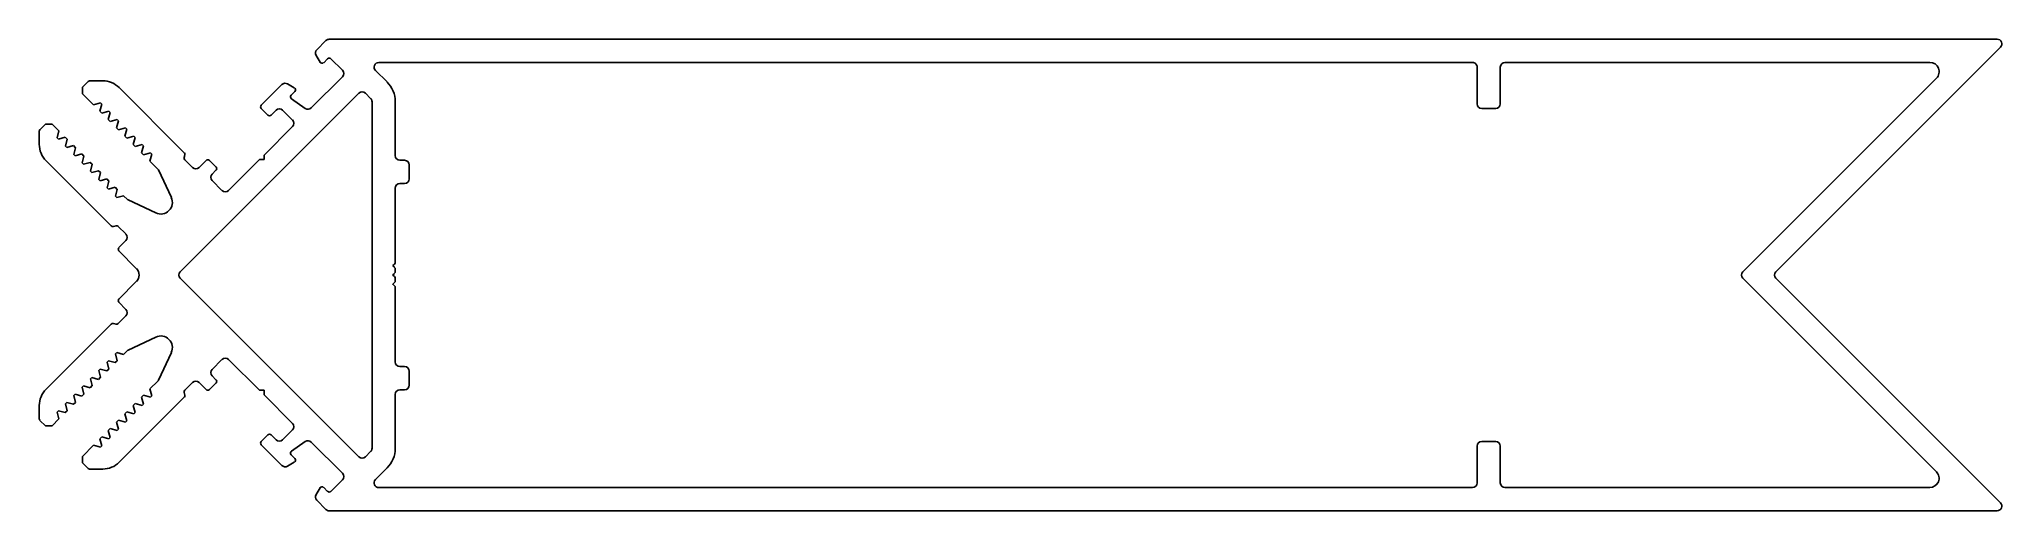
# Model space of a CAD drawing. Extents: x -102 to 110, y -17 to 34.
import ezdxf

# ---------------------------------------------------------------- set-up
doc = ezdxf.new("R2010")
doc.units = 0
doc.layers.get('0').update_dxf_attribs({"linetype": 'CONTINUOUS'})

msp = doc.modelspace()

# ---------------------------------------------------------------- linework, layer by layer
for p, q in [((-70.63, 33.87), (-71.62, 32.88)), ((109.33, 34.02), (-70.28, 34.01)), ((-71.7, 32.28), (-71.27, 31.55)), ((-70.88, 31.49), (-70.45, 31.92)), ((-70.1, 31.92), (-68.86, 30.68)), ((85.49, 8.97), (109.68, 33.16)), ((-68.86, 29.98), (-72.22, 26.62)), ((-65.3, 30.66), (-64.05, 29.41)), ((52.83, 31.51), (-64.95, 31.51)), ((53.33, 27.05), (53.33, 31.01)), ((55.83, 31.01), (55.83, 27.05)), ((102.09, 31.52), (56.33, 31.51)), ((81.95, 8.97), (102.79, 29.81)), ((-96.25, 29.45), (-96.85, 28.86)), ((-96.85, 28.86), (-96.85, 28.15)), ((-96.85, 28.15), (-95.66, 26.96)), ((-94.67, 29.53), (-96.08, 29.53)), ((-85.89, 21.78), (-92.9, 28.8)), ((-67.1, 28.21), (-86.34, 8.97)), ((-75.37, 29.12), (-77.6, 26.9)), ((-74.04, 28.78), (-74.77, 29.2)), ((-74.39, 27.99), (-73.99, 28.39)), ((-72.86, 26.56), (-74.36, 27.6)), ((-65.82, 27.64), (-66.39, 28.21)), ((-95.66, 26.96), (-94.92, 27.16)), ((-94.78, 27.02), (-94.98, 26.28)), ((-94.98, 26.28), (-94.76, 26.06)), ((-94.92, 27.16), (-94.78, 27.02)), ((-94.76, 26.06), (-94.02, 26.26)), ((-93.88, 26.12), (-94.08, 25.38)), ((-94.08, 25.38), (-93.86, 25.16)), ((-94.02, 26.26), (-93.88, 26.12)), ((-93.86, 25.16), (-93.12, 25.36)), ((-93.12, 25.36), (-92.98, 25.22)), ((-77.6, 26.55), (-76.89, 25.84)), ((-76.54, 25.84), (-76.01, 26.37)), ((-75.3, 26.37), (-74.24, 25.31)), ((-65.67, -10.06), (-65.67, 27.28)), ((-63.17, 27.28), (-63.17, 21.47)), ((55.33, 26.55), (53.83, 26.55)), ((-101.51, 24.1), (-101.51, 22.69)), ((-100.84, 24.87), (-101.44, 24.27)), ((-100.13, 24.87), (-100.84, 24.87)), ((-99.39, 24.13), (-100.13, 24.87)), ((-99.59, 23.39), (-99.39, 24.13)), ((-99.45, 23.25), (-99.59, 23.39)), ((-98.71, 23.45), (-99.45, 23.25)), ((-98.49, 23.23), (-98.71, 23.45)), ((-92.98, 25.22), (-93.18, 24.48)), ((-93.18, 24.48), (-92.97, 24.27)), ((-92.97, 24.27), (-92.23, 24.47)), ((-92.08, 24.32), (-92.28, 23.58)), ((-92.28, 23.58), (-92.07, 23.37)), ((-92.23, 24.47), (-92.08, 24.32)), ((-92.07, 23.37), (-91.33, 23.57)), ((-91.18, 23.43), (-91.39, 22.69)), ((-91.33, 23.57), (-91.18, 23.43)), ((-74.24, 24.6), (-77.3, 21.54)), ((-98.69, 22.49), (-98.49, 23.23)), ((-98.55, 22.35), (-98.69, 22.49)), ((-97.81, 22.55), (-98.55, 22.35)), ((-97.59, 22.33), (-97.81, 22.55)), ((-97.79, 21.59), (-97.59, 22.33)), ((-97.65, 21.45), (-97.79, 21.59)), ((-96.91, 21.65), (-97.65, 21.45)), ((-96.7, 21.43), (-96.91, 21.65)), ((-96.9, 20.7), (-96.7, 21.43)), ((-91.39, 22.69), (-91.17, 22.47)), ((-91.17, 22.47), (-90.43, 22.67)), ((-90.29, 22.53), (-90.49, 21.79)), ((-90.49, 21.79), (-90.27, 21.57)), ((-90.43, 22.67), (-90.29, 22.53)), ((-90.27, 21.57), (-89.53, 21.77)), ((-89.39, 21.63), (-89.59, 20.89)), ((-89.53, 21.77), (-89.39, 21.63)), ((-85.9, 21.26), (-85.82, 21.54)), ((-77.3, 21.54), (-77.3, 21.04)), ((-100.78, 20.92), (-93.76, 13.91)), ((-96.75, 20.55), (-96.9, 20.7)), ((-96.01, 20.75), (-96.75, 20.55)), ((-95.8, 20.54), (-96.01, 20.75)), ((-96, 19.8), (-95.8, 20.54)), ((-95.85, 19.65), (-96, 19.8)), ((-95.12, 19.85), (-95.85, 19.65)), ((-94.9, 19.64), (-95.12, 19.85)), ((-95.1, 18.9), (-94.9, 19.64)), ((-89.59, 20.89), (-88.73, 20.03)), ((-88.68, 19.96), (-87.28, 16.96)), ((-85.01, 20.2), (-85.83, 21.02)), ((-83.54, 20.96), (-84.3, 20.2)), ((-82.48, 20.25), (-83.18, 20.96)), ((-82.89, 19.49), (-82.48, 19.9)), ((-77.8, 21.04), (-81.12, 17.72)), ((-77.3, 21.04), (-77.8, 21.04)), ((-62.67, 20.97), (-62.17, 20.97)), ((-61.67, 20.47), (-61.67, 18.97)), ((-94.96, 18.76), (-95.1, 18.9)), ((-94.22, 18.96), (-94.96, 18.76)), ((-94, 18.74), (-94.22, 18.96)), ((-94.2, 18), (-94, 18.74)), ((-94.06, 17.86), (-94.2, 18)), ((-93.32, 18.06), (-94.06, 17.86)), ((-93.1, 17.84), (-93.32, 18.06)), ((-93.3, 17.1), (-93.1, 17.84)), ((-93.16, 16.96), (-93.3, 17.1)), ((-92.42, 17.16), (-93.16, 16.96)), ((-92.01, 16.75), (-92.42, 17.16)), ((-81.83, 17.72), (-82.89, 18.78)), ((-63.17, 17.97), (-63.17, 9.97)), ((-62.17, 18.47), (-62.67, 18.47)), ((-88.94, 15.3), (-91.94, 16.7)), ((-93.52, 13.84), (-93.24, 13.92)), ((-93, 13.85), (-92.18, 13.03)), ((-92.18, 12.32), (-92.94, 11.56)), ((-92.94, 11.2), (-91.06, 9.32)), ((-63.24, 9.79), (-63.42, 9.62)), ((-63.42, 9.61), (-63.24, 9.44)), ((-63.24, 8.79), (-63.42, 8.62)), ((-63.42, 8.61), (-63.24, 8.44)), ((-63.17, 9.26), (-63.17, 8.97)), ((-91.06, 7.91), (-92.94, 6.02)), ((-86.34, 8.26), (-67.1, -10.98)), ((-63.24, 7.79), (-63.42, 7.62)), ((-63.42, 7.61), (-63.24, 7.44)), ((-63.17, 8.26), (-63.17, 7.97)), ((-63.17, 7.26), (-63.17, -0.75)), ((102.79, -12.58), (81.95, 8.26)), ((109.68, -15.94), (85.49, 8.26)), ((-92.94, 5.67), (-92.18, 4.9)), ((-93.76, 3.32), (-100.78, -3.69)), ((-93.24, 3.31), (-93.52, 3.38)), ((-92.18, 4.2), (-93, 3.37)), ((-93.3, 0.12), (-93.16, 0.27)), ((-93.1, -0.62), (-93.3, 0.12)), ((-93.16, 0.27), (-92.42, 0.06)), ((-92.42, 0.06), (-92.01, 0.48)), ((-91.94, 0.53), (-88.94, 1.92)), ((-87.28, 0.26), (-88.68, -2.73)), ((-95.1, -1.67), (-94.96, -1.53)), ((-94.9, -2.41), (-95.1, -1.67)), ((-94.96, -1.53), (-94.22, -1.73)), ((-94.22, -1.73), (-94, -1.52)), ((-94.2, -0.78), (-94.06, -0.63)), ((-94, -1.52), (-94.2, -0.78)), ((-94.06, -0.63), (-93.32, -0.83)), ((-93.32, -0.83), (-93.1, -0.62)), ((-82.89, -1.56), (-81.83, -0.5)), ((-81.12, -0.5), (-77.8, -3.81)), ((-62.67, -1.25), (-62.17, -1.25)), ((-61.67, -1.75), (-61.67, -3.25)), ((-97.79, -4.37), (-97.65, -4.23)), ((-97.65, -4.23), (-96.91, -4.43)), ((-96.91, -4.43), (-96.7, -4.21)), ((-96.9, -3.47), (-96.75, -3.33)), ((-96.7, -4.21), (-96.9, -3.47)), ((-96.75, -3.33), (-96.01, -3.53)), ((-96.01, -3.53), (-95.8, -3.31)), ((-96, -2.57), (-95.85, -2.43)), ((-95.8, -3.31), (-96, -2.57)), ((-95.85, -2.43), (-95.12, -2.63)), ((-95.12, -2.63), (-94.9, -2.41)), ((-88.73, -2.81), (-89.59, -3.67)), ((-89.59, -3.67), (-89.39, -4.4)), ((-85.82, -4.32), (-85.9, -4.04)), ((-85.83, -3.8), (-85.01, -2.97)), ((-84.3, -2.97), (-83.54, -3.74)), ((-83.18, -3.74), (-82.48, -3.03)), ((-82.48, -2.68), (-82.89, -2.27)), ((-77.8, -3.81), (-77.3, -3.81)), ((-77.3, -3.81), (-77.3, -4.31)), ((-62.17, -3.75), (-62.67, -3.75)), ((-101.51, -5.46), (-101.51, -6.87)), ((-99.59, -6.16), (-99.45, -6.02)), ((-99.39, -6.9), (-99.59, -6.16)), ((-99.45, -6.02), (-98.71, -6.22)), ((-98.71, -6.22), (-98.49, -6.01)), ((-98.69, -5.27), (-98.55, -5.12)), ((-98.49, -6.01), (-98.69, -5.27)), ((-98.55, -5.12), (-97.81, -5.32)), ((-97.81, -5.32), (-97.59, -5.11)), ((-97.59, -5.11), (-97.79, -4.37)), ((-92.9, -11.57), (-85.89, -4.56)), ((-92.07, -6.14), (-92.28, -6.36)), ((-91.33, -6.34), (-92.07, -6.14)), ((-91.17, -5.25), (-91.39, -5.46)), ((-91.39, -5.46), (-91.18, -6.2)), ((-91.18, -6.2), (-91.33, -6.34)), ((-90.43, -5.45), (-91.17, -5.25)), ((-90.27, -4.35), (-90.49, -4.56)), ((-90.49, -4.56), (-90.29, -5.3)), ((-90.29, -5.3), (-90.43, -5.45)), ((-89.53, -4.55), (-90.27, -4.35)), ((-89.39, -4.4), (-89.53, -4.55)), ((-77.3, -4.31), (-74.24, -7.38)), ((-63.17, -4.25), (-63.17, -10.06)), ((-101.44, -7.05), (-100.84, -7.65)), ((-100.84, -7.65), (-100.13, -7.65)), ((-100.13, -7.65), (-99.39, -6.9)), ((-93.86, -7.94), (-94.08, -8.16)), ((-94.08, -8.16), (-93.88, -8.89)), ((-93.12, -8.14), (-93.86, -7.94)), ((-92.97, -7.04), (-93.18, -7.26)), ((-93.18, -7.26), (-92.98, -8)), ((-92.98, -8), (-93.12, -8.14)), ((-92.23, -7.24), (-92.97, -7.04)), ((-92.28, -6.36), (-92.08, -7.1)), ((-92.08, -7.1), (-92.23, -7.24)), ((-74.24, -8.08), (-75.3, -9.15)), ((-95.66, -9.74), (-96.85, -10.93)), ((-94.92, -9.94), (-95.66, -9.74)), ((-94.76, -8.84), (-94.98, -9.05)), ((-94.98, -9.05), (-94.78, -9.79)), ((-94.78, -9.79), (-94.92, -9.94)), ((-94.02, -9.04), (-94.76, -8.84)), ((-93.88, -8.89), (-94.02, -9.04)), ((-76.89, -8.62), (-77.6, -9.32)), ((-77.6, -9.68), (-75.37, -11.9)), ((-76.01, -9.15), (-76.54, -8.62)), ((-74.36, -10.38), (-72.86, -9.34)), ((-72.22, -9.39), (-68.86, -12.75)), ((-66.39, -10.98), (-65.82, -10.41)), ((53.33, -13.79), (53.33, -9.82)), ((53.83, -9.32), (55.33, -9.32)), ((55.83, -9.82), (55.83, -13.79)), ((-96.85, -10.93), (-96.85, -11.63)), ((-96.85, -11.63), (-96.25, -12.23)), ((-96.08, -12.3), (-94.67, -12.3)), ((-74.77, -11.98), (-74.04, -11.56)), ((-73.99, -11.16), (-74.39, -10.76)), ((-64.05, -12.18), (-65.3, -13.43)), ((-71.27, -14.32), (-71.7, -15.05)), ((-70.45, -14.7), (-70.88, -14.27)), ((-68.86, -13.46), (-70.1, -14.7)), ((-64.95, -14.29), (52.83, -14.29)), ((56.33, -14.29), (102.08, -14.29)), ((-71.62, -15.66), (-70.63, -16.64)), ((-70.28, -16.79), (109.33, -16.79))]:
    msp.add_line(p, q)
for centre, radius, start, end in [((-70.28, 33.51), 0.5, 90, 135), ((109.33, 33.52), 0.5, 315, 90.0017), ((-71.26, 32.53), 0.5, 135, 210), ((-70.28, 31.74), 0.25, 45, 135), ((-71.06, 31.67), 0.25, 210, 315), ((-69.22, 30.33), 0.5, 315, 45), ((-64.95, 31.01), 0.5, 90.0017, 225), ((52.83, 31.01), 0.5, 360, 90.0017), ((56.33, 31.01), 0.5, 90.0017, 180), ((102.09, 30.52), 1, 315, 90.0017), ((-96.08, 29.28), 0.25, 90, 135), ((-94.67, 27.03), 2.5, 45, 90), ((-75.02, 28.77), 0.5, 60, 135), ((-74.21, 27.81), 0.25, 135, 235), ((-74.16, 28.56), 0.25, 315, 60), ((-66.74, 27.85), 0.5, 45, 135), ((-66.17, 27.28), 0.5, 360, 45), ((-66.17, 27.28), 3, 360, 45), ((-77.42, 26.72), 0.25, 135, 225), ((-76.71, 26.02), 0.25, 225, 314.9999), ((-75.65, 26.02), 0.5, 45, 134.9999), ((-72.58, 26.97), 0.5, 235, 315), ((53.83, 27.05), 0.5, 180, 270), ((55.33, 27.05), 0.5, 270, 0), ((-101.26, 24.1), 0.25, 135, 180), ((-74.59, 24.96), 0.5, 315, 45), ((-99.01, 22.69), 2.5, 180, 225), ((-85.66, 21.2), 0.25, 165, 225), ((-86.06, 21.61), 0.25, 345, 45), ((-62.67, 21.47), 0.5, 180, 270), ((-88.91, 19.85), 0.25, 25, 45), ((-84.65, 20.55), 0.5, 225, 315), ((-83.36, 20.78), 0.25, 45, 135), ((-82.53, 19.14), 0.5, 135, 225), ((-82.65, 20.08), 0.25, 315, 45), ((-77.63, 20.86), 0.25, 134.9865, 135), ((-62.17, 20.47), 0.5, 0, 90), ((-88.42, 16.43), 1.25, 245, 25), ((-81.47, 18.08), 0.5, 225, 315), ((-62.67, 17.97), 0.5, 90, 180), ((-62.17, 18.97), 0.5, 270, 0), ((-91.83, 16.93), 0.25, 225, 245), ((-93.59, 14.08), 0.25, 225, 285), ((-93.18, 13.68), 0.25, 45, 105), ((-92.53, 12.67), 0.5, 315, 45), ((-92.76, 11.38), 0.25, 135, 225), ((-91.76, 8.61), 1, 315, 45), ((-85.98, 8.61), 0.5, 135, 225), ((-63.41, 9.61), 0.008, 135, 225), ((-63.41, 8.61), 0.008, 135, 225), ((-63.42, 9.97), 0.25, 315, 360), ((-63.42, 9.26), 0.25, 0, 45), ((-63.42, 8.97), 0.25, 315, 360), ((82.3, 8.61), 0.5, 135, 225), ((85.84, 8.61), 0.5, 135, 225), ((-63.41, 7.61), 0.008, 135, 225), ((-63.42, 8.26), 0.25, 0, 45), ((-63.42, 7.97), 0.25, 315, 0), ((-63.42, 7.26), 0.25, 0, 45), ((-92.76, 5.85), 0.25, 135, 225), ((-92.53, 4.55), 0.5, 315, 45), ((-93.59, 3.14), 0.25, 75, 135), ((-93.18, 3.55), 0.25, 255, 315), ((-91.83, 0.3), 0.25, 115, 135), ((-88.42, 0.79), 1.25, 335, 115), ((-82.53, -1.91), 0.5, 135, 225), ((-81.47, -0.85), 0.5, 45, 135), ((-62.67, -0.75), 0.5, 180, 270), ((-62.17, -1.75), 0.5, 0, 90), ((-99.01, -5.46), 2.5, 135, 180), ((-88.91, -2.63), 0.25, 315, 335), ((-85.66, -3.97), 0.25, 135, 195), ((-84.65, -3.33), 0.5, 45, 135), ((-83.36, -3.56), 0.25, 225, 315), ((-82.65, -2.85), 0.25, 315, 45), ((-77.63, -3.64), 0.25, 225, 225.0135), ((-62.67, -4.25), 0.5, 90, 180), ((-62.17, -3.25), 0.5, 270, 0), ((-86.06, -4.38), 0.25, 315, 15), ((-101.26, -6.87), 0.25, 180, 225), ((-74.59, -7.73), 0.5, 315, 45), ((-77.42, -9.5), 0.25, 135, 225), ((-76.71, -8.79), 0.25, 45.0001, 135), ((-75.65, -8.79), 0.5, 225.0001, 315), ((-74.21, -10.58), 0.25, 125, 225), ((-72.58, -9.74), 0.5, 45, 125), ((-66.17, -10.06), 0.5, 315, 0), ((-66.17, -10.06), 3, 315, 360), ((53.83, -9.82), 0.5, 90, 180), ((55.33, -9.82), 0.5, 0, 90), ((-96.08, -12.05), 0.25, 225, 270), ((-94.67, -9.8), 2.5, 270, 315), ((-75.02, -11.55), 0.5, 225, 300), ((-74.16, -11.34), 0.25, 300, 45), ((-66.74, -10.63), 0.5, 225, 315), ((102.08, -13.29), 1, 270, 45), ((-71.06, -14.45), 0.25, 45, 150), ((-70.28, -14.52), 0.25, 225, 315), ((-69.22, -13.11), 0.5, 315, 45), ((-64.95, -13.79), 0.5, 135, 270), ((52.83, -13.79), 0.5, 270, 0), ((56.33, -13.79), 0.5, 180, 270), ((-71.26, -15.3), 0.5, 150, 225), ((-70.28, -16.29), 0.5, 225, 270), ((109.33, -16.29), 0.5, 269.9983, 45)]:
    msp.add_arc(centre, radius, start, end)

doc.saveas('drawing.dxf')
